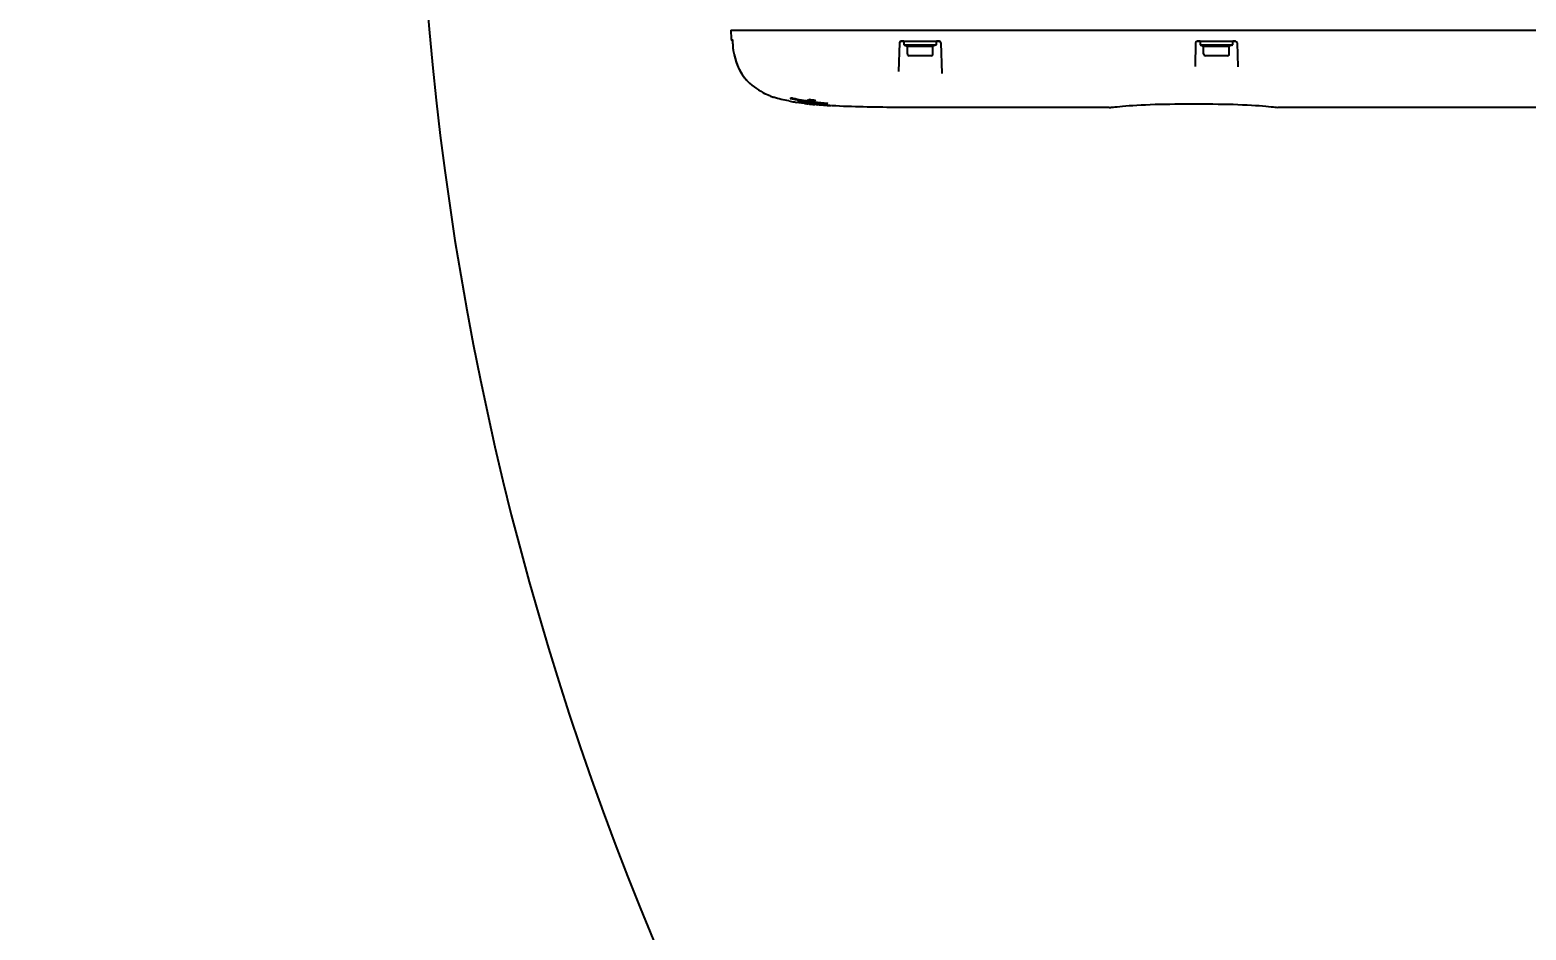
# Model space of a CAD drawing. Header units: millimetres. Extents: x 5828 to 6704, y 123 to 421.
# Drawn here: x 6568.91 to 6589.11, y 214.1 to 226.24 of the extents above; entities that cross this region are included whole.
import ezdxf

# ---------------------------------------------------------------- set-up
doc = ezdxf.new("R2010")
doc.units = ezdxf.units.MM
doc.linetypes.add('BANKLINE1', pattern=[5.5, 4, -1.5])
doc.layers.add('00_COMPONENTS', color=7, linetype='BANKLINE1')
doc.layers.add('外形图', color=7, linetype='Continuous')
doc.styles.add('微软雅黑', font='msyh.ttc', dxfattribs={"height": 2.1})
doc.dimstyles.new('尺寸标注_1_20比例', dxfattribs={"dimtxt": 2.1, "dimasz": 1.7, "dimexe": 0.5, "dimexo": 0.4, "dimgap": 0.5, "dimtad": 1, "dimdec": 1, "dimlfac": 20, "dimdsep": 46, "dimtxsty": '微软雅黑', "dimcen": 0.09, "dimadec": 0, "dimazin": 0, "dimtp": 0.01, "dimtm": 0.01, "dimtfac": 1, "dimtdec": 1, "dimtofl": 0, "dimtmove": 0, "dimatfit": 3, "dimfxl": 1, "dimtolj": 1, "dimarcsym": 0})

# ---------------------------------------------------------------- blocks, each defined once
blk = doc.blocks.new('*D1538')
at = {"layer": '00_COMPONENTS', "color": 0, "linetype": 'ByBlock', "lineweight": -2, "ltscale": 20}
for p, q in [((6574.469, 229.883), (6574.639, 229.883)), ((6649.886, 223.799), (6656.487, 222.635))]:
    blk.add_line(p, q, dxfattribs=at)
blk.add_arc((6615.38, 229.883), 41.241, 182.3619, 347.6381, dxfattribs=at)
at = {"layer": '00_COMPONENTS', "color": 0}
for points in [[(6574.457, 228.189), (6573.89, 228.177), (6574.139, 229.883)], [(6655.943, 220.999), (6655.387, 221.109), (6655.995, 222.721)]]:
    blk.add_solid(points, dxfattribs=at)
at = {"layer": 'Defpoints', "color": 0}
for p in [(6574.069, 229.883), (6615.38, 229.883), (6649.492, 223.868), (6592.718, 195.426)]:
    blk.add_point(p, dxfattribs=at)
at = {"layer": '00_COMPONENTS', "color": 0, "insert": (6611.924, 190.383), "char_height": 2.1, "attachment_point": 5, "rotation": 355, "style": '微软雅黑'}
blk.add_mtext('\\A1;+\\A1;170%%d', dxfattribs=at)

msp = doc.modelspace()

# ---------------------------------------------------------------- linework, layer by layer
at = {"layer": '00_COMPONENTS', "linetype": 'ByBlock', "ltscale": 20}
for start, end in [(139.740919, 190), (190, 220.259081)]:
    msp.add_arc((6615.38, 229.8829), 60.8953, start, end, dxfattribs=at)
at = {"layer": '外形图', "linetype": 'Continuous'}
for p, q in [((6578.374, 226.2431), (6578.3771, 226.1223)), ((6578.374, 226.2431), (6595.0543, 226.2431)), ((6578.3977, 226.0734), (6578.3979, 226.0687)), ((6578.3979, 226.0687), (6578.3985, 226.0468)), ((6580.6493, 226.0688), (6580.6393, 225.6857)), ((6580.7087, 226.0931), (6580.6743, 226.0931)), ((6580.6743, 226.0931), (6581.1856, 226.0931)), ((6580.71, 226.0931), (6580.71, 226.0431)), ((6580.71, 226.0931), (6581.15, 226.0931)), ((6581.15, 226.0431), (6581.15, 226.0931)), ((6581.1802, 226.0931), (6581.15, 226.0931)), ((6581.2106, 226.0688), (6581.2214, 225.6569)), ((6584.6493, 226.0688), (6584.641, 225.7496)), ((6584.7087, 226.0931), (6584.6743, 226.0931)), ((6584.6743, 226.0931), (6585.1856, 226.0931)), ((6584.71, 226.0931), (6584.71, 226.0431)), ((6584.71, 226.0931), (6585.15, 226.0931)), ((6585.15, 226.0431), (6585.15, 226.0931)), ((6585.1802, 226.0931), (6585.15, 226.0931)), ((6585.2106, 226.0688), (6585.2191, 225.7446)), ((6578.3985, 226.0468), (6578.3987, 226.0406)), ((6578.3987, 226.0406), (6578.4, 226.0196)), ((6580.71, 226.0431), (6581.15, 226.0431)), ((6580.7198, 226.0395), (6580.7575, 226.0258)), ((6580.7575, 225.9206), (6580.7575, 226.0258)), ((6580.7575, 226.0258), (6581.1025, 226.0258)), ((6581.0775, 225.8956), (6580.7825, 225.8956)), ((6581.1401, 226.0395), (6581.1025, 226.0258)), ((6581.1025, 225.9206), (6581.1025, 226.0258)), ((6584.71, 226.0431), (6585.15, 226.0431)), ((6584.7198, 226.0395), (6584.7575, 226.0258)), ((6584.7575, 225.9206), (6584.7575, 226.0258)), ((6584.7575, 226.0258), (6585.1025, 226.0258)), ((6585.0775, 225.8956), (6584.7825, 225.8956)), ((6585.1401, 226.0395), (6585.1025, 226.0258)), ((6585.1025, 225.9206), (6585.1025, 226.0258)), ((6578.6089, 225.5422), (6578.627, 225.5251)), ((6579.2686, 225.2667), (6579.2647, 225.2673)), ((6579.2686, 225.2667), (6579.2686, 225.2715)), ((6579.3186, 225.2634), (6579.3086, 225.2651)), ((6579.3664, 225.2579), (6579.3664, 225.2534)), ((6579.3769, 225.282), (6579.3769, 225.289)), ((6579.43, 225.258), (6579.43, 225.2832)), ((6579.4656, 225.2693), (6579.4656, 225.2945)), ((6579.4769, 225.2678), (6579.4656, 225.2693)), ((6579.4801, 225.2674), (6579.4769, 225.2678)), ((6579.4879, 225.2665), (6579.4801, 225.2674)), ((6579.4812, 225.276), (6579.4812, 225.3012)), ((6579.3734, 225.2526), (6579.3664, 225.2534)), ((6579.4217, 225.247), (6579.4124, 225.248)), ((6579.431, 225.246), (6579.4217, 225.247)), ((6579.5161, 225.2377), (6579.506, 225.2386)), ((6579.5261, 225.2368), (6579.5161, 225.2377)), ((6579.521, 225.2413), (6579.535, 225.24)), ((6579.5362, 225.2359), (6579.5261, 225.2368)), ((6579.535, 225.236), (6579.535, 225.24)), ((6579.5363, 225.236), (6579.535, 225.236)), ((6579.6675, 225.2474), (6579.6675, 225.2535)), ((6579.7265, 225.2259), (6579.7265, 225.2239)), ((6579.735, 225.2215), (6579.7365, 225.2214)), ((6583.4802, 225.198), (6580.93, 225.1979)), ((6583.4802, 225.198), (6583.4994, 225.1992)), ((6583.4994, 225.1992), (6583.5086, 225.2003)), ((6583.4994, 225.1992), (6583.4995, 225.1992)), ((6583.5086, 225.2003), (6583.5213, 225.2018)), ((6584.3692, 225.2453), (6584.88, 225.2453)), ((6585.7386, 225.2017), (6585.7605, 225.1991)), ((6585.7605, 225.1991), (6585.7604, 225.1991)), ((6585.7797, 225.1979), (6585.7605, 225.1991)), ((6593.43, 225.1986), (6585.7797, 225.1979))]:
    msp.add_line(p, q, dxfattribs=at)
for points in [[(6578.3946, 226.1085), (6578.3945, 226.1087), (6578.394, 226.1099), (6578.3938, 226.1105), (6578.3938, 226.1103), (6578.394, 226.1096), (6578.3942, 226.1084), (6578.3946, 226.1066), (6578.3949, 226.1044), (6578.3953, 226.1018), (6578.3957, 226.0988), (6578.3961, 226.0953), (6578.3965, 226.0916)], [(6578.3965, 226.0916), (6578.3968, 226.0874), (6578.3972, 226.083), (6578.3975, 226.0783), (6578.3977, 226.0734)], [(6578.4, 226.0196), (6578.402, 225.9988), (6578.4049, 225.978), (6578.4067, 225.9672)], [(6578.4067, 225.9672), (6578.4172, 225.9148), (6578.4299, 225.8635), (6578.4448, 225.814), (6578.4622, 225.7666), (6578.482, 225.7213), (6578.5044, 225.6785), (6578.5292, 225.6385), (6578.5562, 225.6012), (6578.5852, 225.5669), (6578.6089, 225.5422)], [(6578.4177, 225.9126), (6578.4182, 225.9103), (6578.4311, 225.859), (6578.4463, 225.8096), (6578.4639, 225.7622), (6578.484, 225.7171), (6578.5067, 225.6745), (6578.5317, 225.6347), (6578.5591, 225.5976), (6578.5872, 225.5648)], [(6578.627, 225.5251), (6578.6572, 225.4989), (6578.6877, 225.4752), (6578.718, 225.4538), (6578.7478, 225.4345), (6578.7767, 225.4174), (6578.8042, 225.4022), (6578.83, 225.3889), (6578.8538, 225.3773), (6578.8753, 225.3674)], [(6578.8753, 225.3674), (6578.8943, 225.359), (6578.9106, 225.352), (6578.924, 225.3465), (6578.9346, 225.3422), (6578.9421, 225.3392), (6578.9482, 225.3368)], [(6583.5213, 225.2018), (6583.5392, 225.2038), (6583.5625, 225.2062), (6583.5908, 225.2091), (6583.6241, 225.2122), (6583.6621, 225.2156), (6583.7046, 225.2191), (6583.7513, 225.2227), (6583.8019, 225.2263), (6583.8561, 225.2298), (6583.9135, 225.233), (6583.9737, 225.236), (6584.0363, 225.2387), (6584.1008, 225.2409), (6584.1667, 225.2428), (6584.2338, 225.2441), (6584.3014, 225.245), (6584.3692, 225.2453)], [(6584.88, 225.2453), (6584.9538, 225.245), (6585.0217, 225.2441), (6585.0891, 225.2428), (6585.1554, 225.241), (6585.2203, 225.2387), (6585.2832, 225.2361), (6585.3438, 225.2331), (6585.4015, 225.2298), (6585.4561, 225.2264), (6585.5071, 225.2228), (6585.5541, 225.2192), (6585.5969, 225.2156), (6585.6352, 225.2122), (6585.6686, 225.209), (6585.6971, 225.2061), (6585.7205, 225.2037), (6585.7386, 225.2017)]]:
    msp.add_lwpolyline(points, dxfattribs=at)
for centre, radius, start, end in [((6578.4071, 226.1231), 0.03, 181.50001, 248.46673), ((6580.6743, 226.0681), 0.025, 90, 178.5), ((6580.6743, 226.0681), 0.025, 129.1989, 138.98376), ((6581.1856, 226.0681), 0.025, 1.5, 90), ((6581.1856, 226.0681), 0.025, 70.44217, 80.56425), ((6584.6743, 226.0681), 0.025, 90, 178.5), ((6584.6743, 226.0681), 0.025, 138.75539, 148.74662), ((6585.1856, 226.0681), 0.025, 1.5, 90), ((6585.1856, 226.0681), 0.025, 70.5655, 80.53889), ((6585.1856, 226.0681), 0.025, 31.24016, 41.1439), ((6580.725, 226.0536), 0.015, 224.44366, 250), ((6580.7825, 225.9206), 0.025, 180, 270), ((6581.0775, 225.9206), 0.025, 270, 0), ((6581.135, 226.0536), 0.015, 290, 315.55634), ((6584.725, 226.0536), 0.015, 224.44366, 250), ((6584.7825, 225.9206), 0.025, 180, 270), ((6585.0775, 225.9206), 0.025, 270, 0), ((6585.135, 226.0536), 0.015, 290, 315.55634), ((6579.674, 227.9964), 2.7596, 259.19813, 260.75791), ((6579.6881, 227.4755), 2.2147, 256.6052, 258.34504), ((6579.1491, 225.3926), 0.0756, 301.79524, 303.34069), ((6579.6778, 227.32), 2.0496, 256.25096, 256.87024), ((6579.757, 227.6706), 2.409, 256.92912, 259.62722), ((6579.7344, 228.3611), 3.1292, 260.73949, 261.36894), ((6579.7944, 227.9981), 2.748, 258.37465, 260.77563), ((6578.7839, 222.0766), 3.2314, 80.31272, 80.47498), ((6579.4898, 226.5095), 1.257, 262.35508, 263.35973), ((6579.8552, 228.1926), 2.9402, 259.57679, 260.63796), ((6579.0302, 223.5197), 1.7674, 80.03687, 80.312), ((6579.1201, 224.0314), 1.2478, 79.69786, 80.0399), ((6579.4899, 226.0865), 0.8292, 259.68838, 260.37223), ((6579.4615, 226.2699), 1.0157, 263.37957, 264.00401), ((6579.5088, 226.1983), 0.9426, 260.37228, 260.97463), ((6579.8746, 228.4738), 3.2303, 260.72429, 261.13726), ((6579.4495, 226.1553), 0.9006, 264.004, 264.7102), ((6579.8963, 228.4387), 3.1897, 260.62814, 260.9126), ((6579.5916, 226.7627), 1.4881, 261.70515, 262.22861), ((6579.6656, 227.3033), 2.0337, 262.22234, 262.5028), ((6579.2458, 225.5902), 0.335, 295.98298, 299.07396), ((6580.0956, 230.6122), 5.3704, 262.56114, 262.88072), ((6579.2229, 225.6313), 0.3821, 299.08455, 302.50198), ((6579.3772, 225.5072), 0.2302, 283.26306, 284.29376), ((6579.3744, 225.4923), 0.2409, 283.33974, 288.22709), ((6579.3731, 225.5225), 0.246, 284.32653, 288.18901), ((6579.3643, 225.5233), 0.2734, 288.20572, 291.73645), ((6579.3645, 225.5489), 0.2738, 288.18612, 291.67137), ((6579.9782, 229.1846), 3.9238, 262.49359, 262.70743), ((6580.0183, 229.2751), 4.035, 262.3501, 262.67038), ((6580.036, 229.6418), 4.4096, 262.85949, 263.44422), ((6580.0425, 229.4627), 4.2241, 262.67038, 262.97633), ((6579.6122, 226.1411), 0.8508, 262.89636, 263.56387), ((6580.0678, 229.6686), 4.4316, 262.97633, 263.26797), ((6580.1201, 230.3883), 5.1608, 263.46291, 264.71668), ((6580.1164, 230.086), 4.8518, 263.27583, 264.07512), ((6580.1651, 230.5473), 5.3156, 264.06694, 264.31039), ((6580.1912, 230.8099), 5.5796, 264.31084, 264.59723), ((6579.8794, 229.4257), 4.2037, 263.08547, 263.36774), ((6579.8997, 229.5997), 4.3789, 263.36751, 263.61095), ((6579.9377, 229.9462), 4.7274, 263.8464, 264.07422), ((6579.4522, 225.2691), 0.0252, 264.32737, 271.27911), ((6579.6375, 226.7805), 1.5474, 263.28085, 264.38423), ((6579.4495, 225.279), 0.0355, 292.07064, 295.02208), ((6579.9791, 230.2499), 5.0295, 264.12697, 264.4491), ((6579.7382, 227.7932), 2.5651, 264.36037, 264.80804), ((6580.0063, 230.5301), 5.311, 264.44913, 264.75666), ((6580.0843, 231.4141), 6.1985, 264.9158, 265.86135), ((6579.5367, 225.2996), 0.0636, 269.65031, 273.29863), ((6580.0839, 231.4803), 6.2665, 265.08688, 265.80666), ((6580.1688, 232.6439), 7.4332, 265.80999, 266.58847), ((6580.1748, 232.6546), 7.4423, 265.85569, 266.54632), ((6580.1912, 231.1328), 5.9087, 264.69425, 264.91419), ((6580.2157, 231.0683), 5.8391, 264.59642, 264.76641)]:
    msp.add_arc(centre, radius, start, end, dxfattribs=at)
for points in [[(6579.1568, 225.2858), (6579.0872, 225.2991), (6579.0179, 225.3152), (6578.9502, 225.3361)], [(6579.2686, 225.2715), (6579.2866, 225.2688), (6579.3045, 225.2661), (6579.3225, 225.2636)], [(6579.43, 225.258), (6579.4069, 225.2609), (6579.3839, 225.2637), (6579.361, 225.2674)], [(6579.4282, 225.3091), (6579.4413, 225.3068), (6579.4545, 225.3046), (6579.4676, 225.3025)], [(6579.4676, 225.3025), (6579.4807, 225.3004), (6579.4938, 225.2985), (6579.507, 225.2968)], [(6579.5168, 225.2951), (6579.5053, 225.2881), (6579.4934, 225.2817), (6579.4812, 225.276)]]:
    msp.add_open_spline(points, degree=3, dxfattribs=at)
for points, knots in [([(6579.1751, 225.3211), (6579.1774, 225.3222), (6579.1821, 225.3244), (6579.1867, 225.3269), (6579.189, 225.3283)], [0, 0, 0, 0, 0.4928213, 1, 1, 1, 1]), ([(6579.3086, 225.2651), (6579.304, 225.2659), (6579.2945, 225.2674), (6579.2849, 225.269), (6579.28, 225.2698)], [0, 0, 0, 0, 0.4858838, 1, 1, 1, 1]), ([(6579.3413, 225.2701), (6579.3467, 225.2714), (6579.3574, 225.2745), (6579.3678, 225.2783), (6579.373, 225.2804)], [0, 0, 0, 0, 0.4945876, 1, 1, 1, 1]), ([(6579.3593, 225.256), (6579.3571, 225.2565), (6579.3518, 225.2576), (6579.3464, 225.2586), (6579.3433, 225.2592)], [0, 0, 0, 0, 0.4116181, 1, 1, 1, 1]), ([(6579.4527, 225.2439), (6579.4544, 225.2439), (6579.4579, 225.2443), (6579.4612, 225.2454), (6579.4628, 225.2461)], [0, 0, 0, 0, 0.4902565, 1, 1, 1, 1]), ([(6579.6831, 225.2535), (6579.6805, 225.2524), (6579.6754, 225.2503), (6579.6701, 225.2484), (6579.6675, 225.2476)], [0, 0, 0, 0, 0.5053974, 1, 1, 1, 1]), ([(6580.93, 225.1979), (6580.8155, 225.1979), (6580.4176, 225.1991), (6580.0195, 225.205), (6579.7365, 225.2214)], [0, 0, 0, 0, 0.2876421, 1, 1, 1, 1])]:
    msp.add_open_spline(points, degree=3, knots=knots, dxfattribs=at)

# ---------------------------------------------------------------- dimensions: what is measured, and where the dimension line sits
at = {"layer": '00_COMPONENTS', "linetype": 'ByBlock', "ltscale": 20}
dim = msp.add_angular_dim_3p(base=(6592.7175, 195.4263), center=(6615.38, 229.8829), p1=(6574.0692, 229.8829), p2=(6649.492, 223.868), text='\\A1;+<>', dimstyle='尺寸标注_1_20比例', dxfattribs=at)
dim.commit()
dim.dimension.update_dxf_attribs({"geometry": '*D1538', "text_midpoint": (6611.9242, 190.3832)})

doc.saveas('drawing.dxf')
